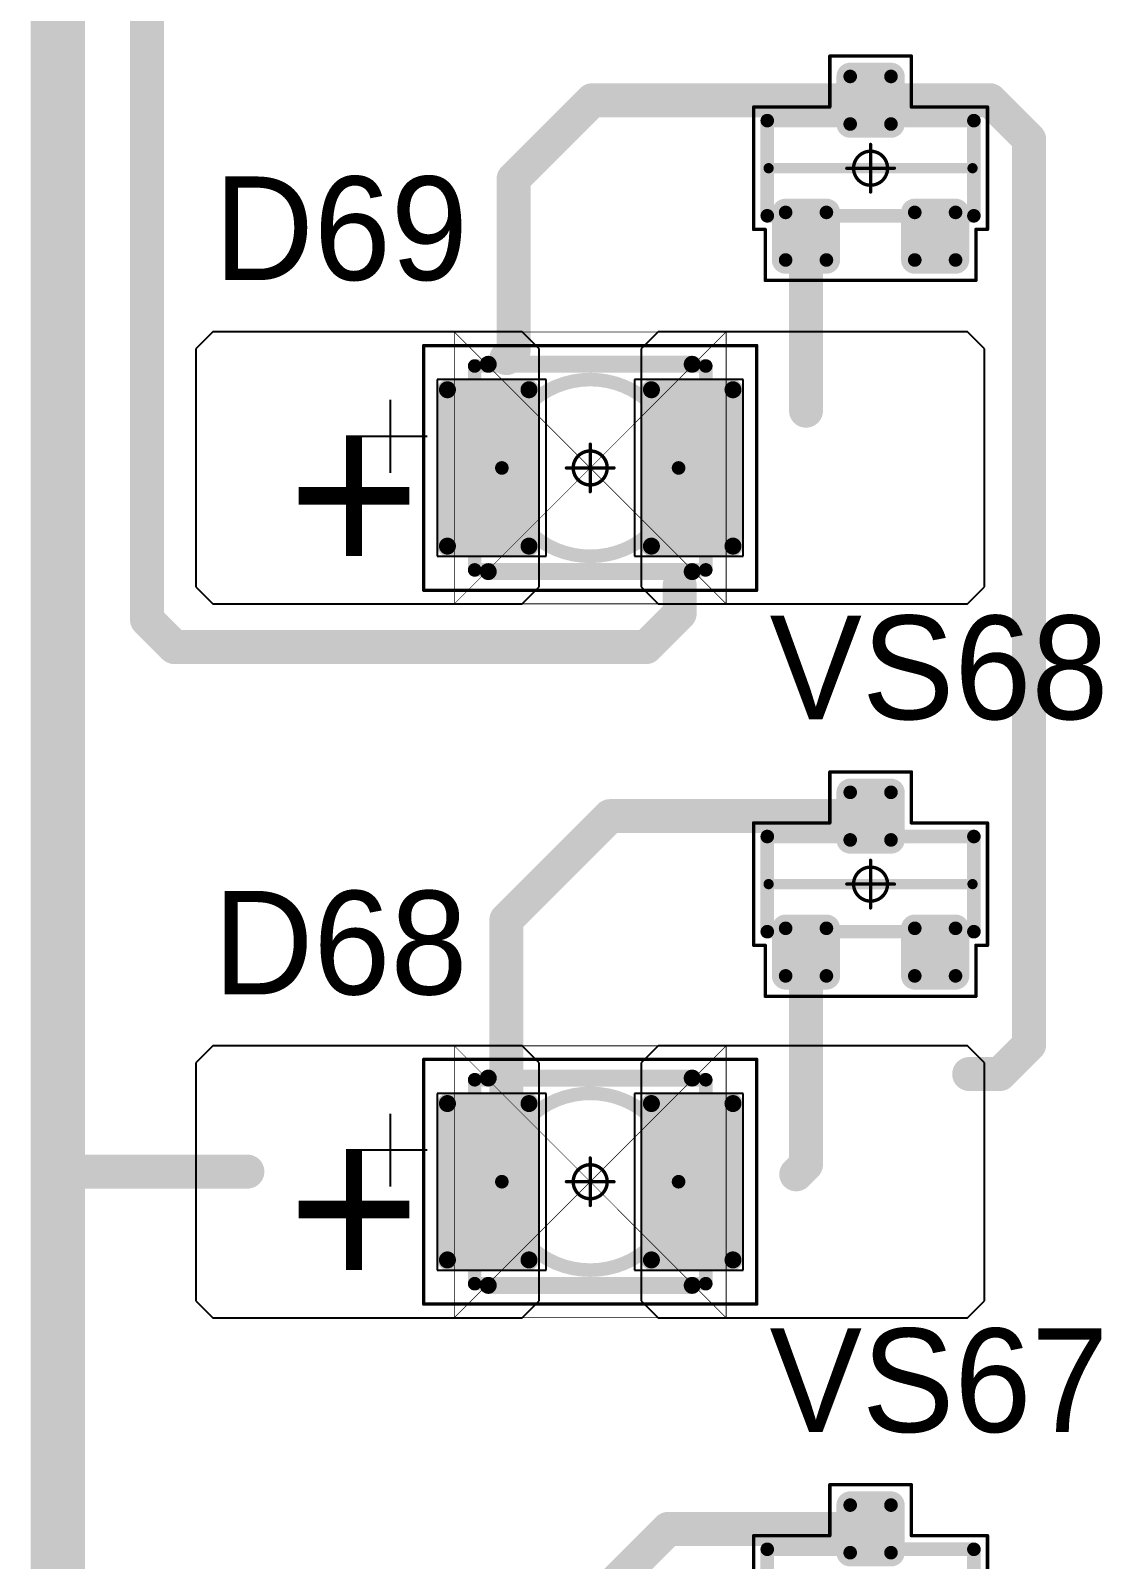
# Model space of a CAD drawing. Header units: millimetres. Extents: x 0 to 1769, y 431 to 1001.
# Drawn here: x 1431.21 to 1446.98, y 525.47 to 547.96 of the extents above; entities that cross this region are included whole.
import ezdxf

# ---------------------------------------------------------------- set-up
doc = ezdxf.new("R2010")
doc.units = ezdxf.units.MM
for name, color, linetype in [('Mechanical13', 56, 'Continuous'), ('Mechanical15', 56, 'Continuous'), ('Mechanical9', 56, 'Continuous'), ('TopLayer', 1, 'Continuous'), ('TopOverlay', 2, 'Continuous'), ('TopPaste', 8, 'Continuous'), ('TopSolder', 216, 'Continuous')]:
    doc.layers.add(name, color=color, linetype=linetype)

# ---------------------------------------------------------------- blocks, each defined once
blk = doc.blocks.new('SOT23_70')
at = {"layer": 'Mechanical13', "const_width": 0.2}
for points in [[(-0.7, 1.52), (-0.7, -1.52)], [(-0.7, 1.52), (0.7, 1.52)], [(0.7, 1.52), (0.7, -1.52)], [(-0.7, -1.52), (0.7, -1.52)]]:
    blk.add_lwpolyline(points, dxfattribs=at)
at = {"layer": 'Mechanical13', "const_width": 0.1}
for points in [[(-0.75, 1.52, 1), (-0.65, 1.52, 1)], [(-0.75, 1.52, 1), (-0.65, 1.52, 1)], [(0.65, 1.52, 1), (0.75, 1.52, 1)], [(0.65, 1.52, 1), (0.75, 1.52, 1)], [(-0.75, -1.52, 1), (-0.65, -1.52, 1)], [(-0.75, -1.52, 1), (-0.65, -1.52, 1)], [(0.65, -1.52, 1), (0.75, -1.52, 1)], [(0.65, -1.52, 1), (0.75, -1.52, 1)]]:
    blk.add_lwpolyline(points, format="xyb", close=True, dxfattribs=at)
at = {"layer": 'Mechanical15', "const_width": 0.05}
for points in [[(-1.65, 1.55), (-0.9, 1.55)], [(-1.65, 1.55), (-1.65, -1.55)], [(-0.9, 1.72), (0.9, 1.72)], [(-0.9, 1.72), (-0.9, 1.55)], [(0.9, 1.72), (0.9, 0.6)], [(0.9, 0.6), (1.65, 0.6)], [(1.65, 0.6), (1.65, -0.6)], [(0, 0.35), (0, -0.35)], [(-0.35, 0), (0.35, 0)], [(0.9, -0.6), (0.9, -1.72)], [(0.9, -0.6), (1.65, -0.6)], [(-1.65, -1.55), (-0.9, -1.55)], [(-0.9, -1.55), (-0.9, -1.72)], [(-0.9, -1.72), (0.9, -1.72)]]:
    blk.add_lwpolyline(points, dxfattribs=at)
at = {"layer": 'Mechanical15'}
for points, const_width in [([(-1.662, 1.55, 1), (-1.637, 1.55, 1)], 0.025), ([(-1.662, 1.55, 1), (-1.637, 1.55, 1)], 0.025), ([(-0.913, 1.72, 1), (-0.888, 1.72, 1)], 0.025), ([(-0.913, 1.72, 1), (-0.888, 1.72, 1)], 0.025), ([(-0.913, 1.55, 1), (-0.888, 1.55, 1)], 0.025), ([(-0.913, 1.55, 1), (-0.888, 1.55, 1)], 0.025), ([(0.888, 1.72, 1), (0.913, 1.72, 1)], 0.025), ([(0.888, 1.72, 1), (0.913, 1.72, 1)], 0.025), ([(0.888, 0.6, 1), (0.913, 0.6, 1)], 0.025), ([(0.888, 0.6, 1), (0.913, 0.6, 1)], 0.025), ([(1.637, 0.6, 1), (1.662, 0.6, 1)], 0.025), ([(1.637, 0.6, 1), (1.662, 0.6, 1)], 0.025), ([(0.25, 0, 1), (-0.25, 0, 1)], 0.05), ([(-0.012, 0.35, 1), (0.012, 0.35, 1)], 0.025), ([(-0.362, 0, 1), (-0.337, 0, 1)], 0.025), ([(-0.262, 0, 1), (-0.238, 0, 1)], 0.025), ([(0.238, 0, 1), (0.262, 0, 1)], 0.025), ([(0.337, 0, 1), (0.362, 0, 1)], 0.025), ([(-0.012, -0.35, 1), (0.012, -0.35, 1)], 0.025), ([(0.888, -0.6, 1), (0.913, -0.6, 1)], 0.025), ([(0.888, -0.6, 1), (0.913, -0.6, 1)], 0.025), ([(1.637, -0.6, 1), (1.662, -0.6, 1)], 0.025), ([(1.637, -0.6, 1), (1.662, -0.6, 1)], 0.025), ([(-1.662, -1.55, 1), (-1.637, -1.55, 1)], 0.025), ([(-1.662, -1.55, 1), (-1.637, -1.55, 1)], 0.025), ([(-0.913, -1.55, 1), (-0.888, -1.55, 1)], 0.025), ([(-0.913, -1.55, 1), (-0.888, -1.55, 1)], 0.025), ([(-0.913, -1.72, 1), (-0.888, -1.72, 1)], 0.025), ([(-0.913, -1.72, 1), (-0.888, -1.72, 1)], 0.025), ([(0.888, -1.72, 1), (0.913, -1.72, 1)], 0.025), ([(0.888, -1.72, 1), (0.913, -1.72, 1)], 0.025)]:
    blk.add_lwpolyline(points, format="xyb", close=True, dxfattribs=dict(at, const_width=const_width))
at = {"layer": 'TopLayer', "const_width": 0.1}
for points in [[(-1.4, 1.25, 1), (-1.3, 1.25, 1)], [(-0.7, 1.25, 1), (-0.6, 1.25, 1)], [(-1.4, 0.65, 1), (-1.3, 0.65, 1)], [(-0.7, 0.65, 1), (-0.6, 0.65, 1)], [(0.6, 0.3, 1), (0.7, 0.3, 1)], [(1.3, 0.3, 1), (1.4, 0.3, 1)], [(0.6, -0.3, 1), (0.7, -0.3, 1)], [(1.3, -0.3, 1), (1.4, -0.3, 1)], [(-1.4, -0.65, 1), (-1.3, -0.65, 1)], [(-0.7, -0.65, 1), (-0.6, -0.65, 1)], [(-1.4, -1.25, 1), (-1.3, -1.25, 1)], [(-0.7, -1.25, 1), (-0.6, -1.25, 1)]]:
    blk.add_lwpolyline(points, format="xyb", close=True, dxfattribs=at)
at = {"layer": 'TopLayer'}
for points in [[(-1.35, 1.35), (-1.35, 0.55), (-0.65, 1.35), (-0.65, 0.55)], [(-1.45, 1.25), (-1.45, 0.65), (-0.55, 1.25), (-0.55, 0.65)], [(0.55, 0.3), (0.55, -0.3), (1.45, 0.3), (1.45, -0.3)], [(0.65, 0.4), (0.65, -0.4), (1.35, 0.4), (1.35, -0.4)], [(-1.45, -0.65), (-1.45, -1.25), (-0.55, -0.65), (-0.55, -1.25)], [(-1.35, -0.55), (-1.35, -1.35), (-0.65, -0.55), (-0.65, -1.35)]]:
    blk.add_solid(points, dxfattribs=at)
at = {"layer": 'TopOverlay', "const_width": 0.15}
blk.add_lwpolyline([(0, 1.5), (0, -1.5)], dxfattribs=at)
at = {"layer": 'TopOverlay', "const_width": 0.075}
for points in [[(-0.038, 1.5, 1), (0.038, 1.5, 1)], [(-0.038, -1.5, 1), (0.038, -1.5, 1)]]:
    blk.add_lwpolyline(points, format="xyb", close=True, dxfattribs=at)
at = {"layer": 'TopPaste', "const_width": 0.075}
for points in [[(-1.387, 1.25, 1), (-1.313, 1.25, 1)], [(-0.687, 1.25, 1), (-0.613, 1.25, 1)], [(-1.387, 0.65, 1), (-1.313, 0.65, 1)], [(-0.687, 0.65, 1), (-0.613, 0.65, 1)], [(0.613, 0.3, 1), (0.687, 0.3, 1)], [(1.313, 0.3, 1), (1.387, 0.3, 1)], [(0.613, -0.3, 1), (0.687, -0.3, 1)], [(1.313, -0.3, 1), (1.387, -0.3, 1)], [(-1.387, -0.65, 1), (-1.313, -0.65, 1)], [(-0.687, -0.65, 1), (-0.613, -0.65, 1)], [(-1.387, -1.25, 1), (-1.313, -1.25, 1)], [(-0.687, -1.25, 1), (-0.613, -1.25, 1)]]:
    blk.add_lwpolyline(points, format="xyb", close=True, dxfattribs=at)
at = {"layer": 'TopPaste'}
for points in [[(-1.425, 1.25), (-1.425, 0.65), (-0.575, 1.25), (-0.575, 0.65)], [(-1.35, 1.325), (-1.35, 0.575), (-0.65, 1.325), (-0.65, 0.575)], [(0.575, 0.3), (0.575, -0.3), (1.425, 0.3), (1.425, -0.3)], [(0.65, 0.375), (0.65, -0.375), (1.35, 0.375), (1.35, -0.375)], [(-1.425, -0.65), (-1.425, -1.25), (-0.575, -0.65), (-0.575, -1.25)], [(-1.35, -0.575), (-1.35, -1.325), (-0.65, -0.575), (-0.65, -1.325)]]:
    blk.add_solid(points, dxfattribs=at)
at = {"layer": 'TopSolder', "const_width": 0.202}
for points in [[(-1.451, 1.25, 1), (-1.249, 1.25, 1)], [(-0.751, 1.25, 1), (-0.549, 1.25, 1)], [(-1.451, 0.65, 1), (-1.249, 0.65, 1)], [(-0.751, 0.65, 1), (-0.549, 0.65, 1)], [(0.549, 0.3, 1), (0.751, 0.3, 1)], [(1.249, 0.3, 1), (1.451, 0.3, 1)], [(0.549, -0.3, 1), (0.751, -0.3, 1)], [(1.249, -0.3, 1), (1.451, -0.3, 1)], [(-1.451, -0.65, 1), (-1.249, -0.65, 1)], [(-0.751, -0.65, 1), (-0.549, -0.65, 1)], [(-1.451, -1.25, 1), (-1.249, -1.25, 1)], [(-0.751, -1.25, 1), (-0.549, -1.25, 1)]]:
    blk.add_lwpolyline(points, format="xyb", close=True, dxfattribs=at)
at = {"layer": 'TopSolder'}
for points in [[(-1.35, 1.452), (-1.35, 0.448), (-0.65, 1.452), (-0.65, 0.448)], [(-1.552, 1.25), (-1.552, 0.65), (-0.448, 1.25), (-0.448, 0.65)], [(0.65, 0.502), (0.65, -0.502), (1.35, 0.502), (1.35, -0.502)], [(0.448, 0.3), (0.448, -0.3), (1.552, 0.3), (1.552, -0.3)], [(-1.35, -0.448), (-1.35, -1.452), (-0.65, -0.448), (-0.65, -1.452)], [(-1.552, -0.65), (-1.552, -1.25), (-0.448, -0.65), (-0.448, -1.25)]]:
    blk.add_solid(points, dxfattribs=at)
blk = doc.blocks.new('SOT23_71')
at = {"layer": 'Mechanical13', "const_width": 0.2}
for points in [[(-0.7, 1.52), (-0.7, -1.52)], [(-0.7, 1.52), (0.7, 1.52)], [(0.7, 1.52), (0.7, -1.52)], [(-0.7, -1.52), (0.7, -1.52)]]:
    blk.add_lwpolyline(points, dxfattribs=at)
at = {"layer": 'Mechanical13', "const_width": 0.1}
for points in [[(-0.75, 1.52, 1), (-0.65, 1.52, 1)], [(-0.75, 1.52, 1), (-0.65, 1.52, 1)], [(0.65, 1.52, 1), (0.75, 1.52, 1)], [(0.65, 1.52, 1), (0.75, 1.52, 1)], [(-0.75, -1.52, 1), (-0.65, -1.52, 1)], [(-0.75, -1.52, 1), (-0.65, -1.52, 1)], [(0.65, -1.52, 1), (0.75, -1.52, 1)], [(0.65, -1.52, 1), (0.75, -1.52, 1)]]:
    blk.add_lwpolyline(points, format="xyb", close=True, dxfattribs=at)
at = {"layer": 'Mechanical15', "const_width": 0.05}
for points in [[(-1.65, 1.55), (-0.9, 1.55)], [(-1.65, 1.55), (-1.65, -1.55)], [(-0.9, 1.72), (0.9, 1.72)], [(-0.9, 1.72), (-0.9, 1.55)], [(0.9, 1.72), (0.9, 0.6)], [(0.9, 0.6), (1.65, 0.6)], [(1.65, 0.6), (1.65, -0.6)], [(0, 0.35), (0, -0.35)], [(-0.35, 0), (0.35, 0)], [(0.9, -0.6), (0.9, -1.72)], [(0.9, -0.6), (1.65, -0.6)], [(-1.65, -1.55), (-0.9, -1.55)], [(-0.9, -1.55), (-0.9, -1.72)], [(-0.9, -1.72), (0.9, -1.72)]]:
    blk.add_lwpolyline(points, dxfattribs=at)
at = {"layer": 'Mechanical15'}
for points, const_width in [([(-1.662, 1.55, 1), (-1.637, 1.55, 1)], 0.025), ([(-1.662, 1.55, 1), (-1.637, 1.55, 1)], 0.025), ([(-0.913, 1.72, 1), (-0.888, 1.72, 1)], 0.025), ([(-0.913, 1.72, 1), (-0.888, 1.72, 1)], 0.025), ([(-0.913, 1.55, 1), (-0.888, 1.55, 1)], 0.025), ([(-0.913, 1.55, 1), (-0.888, 1.55, 1)], 0.025), ([(0.888, 1.72, 1), (0.913, 1.72, 1)], 0.025), ([(0.888, 1.72, 1), (0.913, 1.72, 1)], 0.025), ([(0.888, 0.6, 1), (0.913, 0.6, 1)], 0.025), ([(0.888, 0.6, 1), (0.913, 0.6, 1)], 0.025), ([(1.637, 0.6, 1), (1.662, 0.6, 1)], 0.025), ([(1.637, 0.6, 1), (1.662, 0.6, 1)], 0.025), ([(0.25, 0, 1), (-0.25, 0, 1)], 0.05), ([(-0.012, 0.35, 1), (0.012, 0.35, 1)], 0.025), ([(-0.362, 0, 1), (-0.337, 0, 1)], 0.025), ([(-0.262, 0, 1), (-0.238, 0, 1)], 0.025), ([(0.238, 0, 1), (0.262, 0, 1)], 0.025), ([(0.337, 0, 1), (0.362, 0, 1)], 0.025), ([(-0.012, -0.35, 1), (0.012, -0.35, 1)], 0.025), ([(0.888, -0.6, 1), (0.913, -0.6, 1)], 0.025), ([(0.888, -0.6, 1), (0.913, -0.6, 1)], 0.025), ([(1.637, -0.6, 1), (1.662, -0.6, 1)], 0.025), ([(1.637, -0.6, 1), (1.662, -0.6, 1)], 0.025), ([(-1.662, -1.55, 1), (-1.637, -1.55, 1)], 0.025), ([(-1.662, -1.55, 1), (-1.637, -1.55, 1)], 0.025), ([(-0.913, -1.55, 1), (-0.888, -1.55, 1)], 0.025), ([(-0.913, -1.55, 1), (-0.888, -1.55, 1)], 0.025), ([(-0.913, -1.72, 1), (-0.888, -1.72, 1)], 0.025), ([(-0.913, -1.72, 1), (-0.888, -1.72, 1)], 0.025), ([(0.888, -1.72, 1), (0.913, -1.72, 1)], 0.025), ([(0.888, -1.72, 1), (0.913, -1.72, 1)], 0.025)]:
    blk.add_lwpolyline(points, format="xyb", close=True, dxfattribs=dict(at, const_width=const_width))
at = {"layer": 'TopLayer', "const_width": 0.1}
for points in [[(-1.4, 1.25, 1), (-1.3, 1.25, 1)], [(-0.7, 1.25, 1), (-0.6, 1.25, 1)], [(-1.4, 0.65, 1), (-1.3, 0.65, 1)], [(-0.7, 0.65, 1), (-0.6, 0.65, 1)], [(0.6, 0.3, 1), (0.7, 0.3, 1)], [(1.3, 0.3, 1), (1.4, 0.3, 1)], [(0.6, -0.3, 1), (0.7, -0.3, 1)], [(1.3, -0.3, 1), (1.4, -0.3, 1)], [(-1.4, -0.65, 1), (-1.3, -0.65, 1)], [(-0.7, -0.65, 1), (-0.6, -0.65, 1)], [(-1.4, -1.25, 1), (-1.3, -1.25, 1)], [(-0.7, -1.25, 1), (-0.6, -1.25, 1)]]:
    blk.add_lwpolyline(points, format="xyb", close=True, dxfattribs=at)
at = {"layer": 'TopLayer'}
for points in [[(-1.35, 1.35), (-1.35, 0.55), (-0.65, 1.35), (-0.65, 0.55)], [(-1.45, 1.25), (-1.45, 0.65), (-0.55, 1.25), (-0.55, 0.65)], [(0.55, 0.3), (0.55, -0.3), (1.45, 0.3), (1.45, -0.3)], [(0.65, 0.4), (0.65, -0.4), (1.35, 0.4), (1.35, -0.4)], [(-1.45, -0.65), (-1.45, -1.25), (-0.55, -0.65), (-0.55, -1.25)], [(-1.35, -0.55), (-1.35, -1.35), (-0.65, -0.55), (-0.65, -1.35)]]:
    blk.add_solid(points, dxfattribs=at)
at = {"layer": 'TopOverlay', "const_width": 0.15}
blk.add_lwpolyline([(0, 1.5), (0, -1.5)], dxfattribs=at)
at = {"layer": 'TopOverlay', "const_width": 0.075}
for points in [[(-0.038, 1.5, 1), (0.038, 1.5, 1)], [(-0.038, -1.5, 1), (0.038, -1.5, 1)]]:
    blk.add_lwpolyline(points, format="xyb", close=True, dxfattribs=at)
at = {"layer": 'TopPaste', "const_width": 0.075}
for points in [[(-1.387, 1.25, 1), (-1.313, 1.25, 1)], [(-0.687, 1.25, 1), (-0.613, 1.25, 1)], [(-1.387, 0.65, 1), (-1.313, 0.65, 1)], [(-0.687, 0.65, 1), (-0.613, 0.65, 1)], [(0.613, 0.3, 1), (0.687, 0.3, 1)], [(1.313, 0.3, 1), (1.387, 0.3, 1)], [(0.613, -0.3, 1), (0.687, -0.3, 1)], [(1.313, -0.3, 1), (1.387, -0.3, 1)], [(-1.387, -0.65, 1), (-1.313, -0.65, 1)], [(-0.687, -0.65, 1), (-0.613, -0.65, 1)], [(-1.387, -1.25, 1), (-1.313, -1.25, 1)], [(-0.687, -1.25, 1), (-0.613, -1.25, 1)]]:
    blk.add_lwpolyline(points, format="xyb", close=True, dxfattribs=at)
at = {"layer": 'TopPaste'}
for points in [[(-1.425, 1.25), (-1.425, 0.65), (-0.575, 1.25), (-0.575, 0.65)], [(-1.35, 1.325), (-1.35, 0.575), (-0.65, 1.325), (-0.65, 0.575)], [(0.575, 0.3), (0.575, -0.3), (1.425, 0.3), (1.425, -0.3)], [(0.65, 0.375), (0.65, -0.375), (1.35, 0.375), (1.35, -0.375)], [(-1.425, -0.65), (-1.425, -1.25), (-0.575, -0.65), (-0.575, -1.25)], [(-1.35, -0.575), (-1.35, -1.325), (-0.65, -0.575), (-0.65, -1.325)]]:
    blk.add_solid(points, dxfattribs=at)
at = {"layer": 'TopSolder', "const_width": 0.202}
for points in [[(-1.451, 1.25, 1), (-1.249, 1.25, 1)], [(-0.751, 1.25, 1), (-0.549, 1.25, 1)], [(-1.451, 0.65, 1), (-1.249, 0.65, 1)], [(-0.751, 0.65, 1), (-0.549, 0.65, 1)], [(0.549, 0.3, 1), (0.751, 0.3, 1)], [(1.249, 0.3, 1), (1.451, 0.3, 1)], [(0.549, -0.3, 1), (0.751, -0.3, 1)], [(1.249, -0.3, 1), (1.451, -0.3, 1)], [(-1.451, -0.65, 1), (-1.249, -0.65, 1)], [(-0.751, -0.65, 1), (-0.549, -0.65, 1)], [(-1.451, -1.25, 1), (-1.249, -1.25, 1)], [(-0.751, -1.25, 1), (-0.549, -1.25, 1)]]:
    blk.add_lwpolyline(points, format="xyb", close=True, dxfattribs=at)
at = {"layer": 'TopSolder'}
for points in [[(-1.35, 1.452), (-1.35, 0.448), (-0.65, 1.452), (-0.65, 0.448)], [(-1.552, 1.25), (-1.552, 0.65), (-0.448, 1.25), (-0.448, 0.65)], [(0.65, 0.502), (0.65, -0.502), (1.35, 0.502), (1.35, -0.502)], [(0.448, 0.3), (0.448, -0.3), (1.552, 0.3), (1.552, -0.3)], [(-1.35, -0.448), (-1.35, -1.452), (-0.65, -0.448), (-0.65, -1.452)], [(-1.552, -0.65), (-1.552, -1.25), (-0.448, -0.65), (-0.448, -1.25)]]:
    blk.add_solid(points, dxfattribs=at)
blk = doc.blocks.new('SOT23_72')
at = {"layer": 'Mechanical13', "const_width": 0.2}
for points in [[(-0.7, 1.52), (-0.7, -1.52)], [(-0.7, 1.52), (0.7, 1.52)], [(0.7, 1.52), (0.7, -1.52)], [(-0.7, -1.52), (0.7, -1.52)]]:
    blk.add_lwpolyline(points, dxfattribs=at)
at = {"layer": 'Mechanical13', "const_width": 0.1}
for points in [[(-0.75, 1.52, 1), (-0.65, 1.52, 1)], [(-0.75, 1.52, 1), (-0.65, 1.52, 1)], [(0.65, 1.52, 1), (0.75, 1.52, 1)], [(0.65, 1.52, 1), (0.75, 1.52, 1)], [(-0.75, -1.52, 1), (-0.65, -1.52, 1)], [(-0.75, -1.52, 1), (-0.65, -1.52, 1)], [(0.65, -1.52, 1), (0.75, -1.52, 1)], [(0.65, -1.52, 1), (0.75, -1.52, 1)]]:
    blk.add_lwpolyline(points, format="xyb", close=True, dxfattribs=at)
at = {"layer": 'Mechanical15', "const_width": 0.05}
for points in [[(-1.65, 1.55), (-0.9, 1.55)], [(-1.65, 1.55), (-1.65, -1.55)], [(-0.9, 1.72), (0.9, 1.72)], [(-0.9, 1.72), (-0.9, 1.55)], [(0.9, 1.72), (0.9, 0.6)], [(0.9, 0.6), (1.65, 0.6)], [(1.65, 0.6), (1.65, -0.6)], [(0, 0.35), (0, -0.35)], [(-0.35, 0), (0.35, 0)], [(0.9, -0.6), (0.9, -1.72)], [(0.9, -0.6), (1.65, -0.6)], [(-1.65, -1.55), (-0.9, -1.55)], [(-0.9, -1.55), (-0.9, -1.72)], [(-0.9, -1.72), (0.9, -1.72)]]:
    blk.add_lwpolyline(points, dxfattribs=at)
at = {"layer": 'Mechanical15'}
for points, const_width in [([(-1.662, 1.55, 1), (-1.637, 1.55, 1)], 0.025), ([(-1.662, 1.55, 1), (-1.637, 1.55, 1)], 0.025), ([(-0.913, 1.72, 1), (-0.888, 1.72, 1)], 0.025), ([(-0.913, 1.72, 1), (-0.888, 1.72, 1)], 0.025), ([(-0.913, 1.55, 1), (-0.888, 1.55, 1)], 0.025), ([(-0.913, 1.55, 1), (-0.888, 1.55, 1)], 0.025), ([(0.888, 1.72, 1), (0.913, 1.72, 1)], 0.025), ([(0.888, 1.72, 1), (0.913, 1.72, 1)], 0.025), ([(0.888, 0.6, 1), (0.913, 0.6, 1)], 0.025), ([(0.888, 0.6, 1), (0.913, 0.6, 1)], 0.025), ([(1.637, 0.6, 1), (1.662, 0.6, 1)], 0.025), ([(1.637, 0.6, 1), (1.662, 0.6, 1)], 0.025), ([(0.25, 0, 1), (-0.25, 0, 1)], 0.05), ([(-0.012, 0.35, 1), (0.012, 0.35, 1)], 0.025), ([(-0.362, 0, 1), (-0.337, 0, 1)], 0.025), ([(-0.262, 0, 1), (-0.238, 0, 1)], 0.025), ([(0.238, 0, 1), (0.262, 0, 1)], 0.025), ([(0.337, 0, 1), (0.362, 0, 1)], 0.025), ([(-0.012, -0.35, 1), (0.012, -0.35, 1)], 0.025), ([(0.888, -0.6, 1), (0.913, -0.6, 1)], 0.025), ([(0.888, -0.6, 1), (0.913, -0.6, 1)], 0.025), ([(1.637, -0.6, 1), (1.662, -0.6, 1)], 0.025), ([(1.637, -0.6, 1), (1.662, -0.6, 1)], 0.025), ([(-1.662, -1.55, 1), (-1.637, -1.55, 1)], 0.025), ([(-1.662, -1.55, 1), (-1.637, -1.55, 1)], 0.025), ([(-0.913, -1.55, 1), (-0.888, -1.55, 1)], 0.025), ([(-0.913, -1.55, 1), (-0.888, -1.55, 1)], 0.025), ([(-0.913, -1.72, 1), (-0.888, -1.72, 1)], 0.025), ([(-0.913, -1.72, 1), (-0.888, -1.72, 1)], 0.025), ([(0.888, -1.72, 1), (0.913, -1.72, 1)], 0.025), ([(0.888, -1.72, 1), (0.913, -1.72, 1)], 0.025)]:
    blk.add_lwpolyline(points, format="xyb", close=True, dxfattribs=dict(at, const_width=const_width))
at = {"layer": 'TopLayer', "const_width": 0.1}
for points in [[(-1.4, 1.25, 1), (-1.3, 1.25, 1)], [(-0.7, 1.25, 1), (-0.6, 1.25, 1)], [(-1.4, 0.65, 1), (-1.3, 0.65, 1)], [(-0.7, 0.65, 1), (-0.6, 0.65, 1)], [(0.6, 0.3, 1), (0.7, 0.3, 1)], [(1.3, 0.3, 1), (1.4, 0.3, 1)], [(0.6, -0.3, 1), (0.7, -0.3, 1)], [(1.3, -0.3, 1), (1.4, -0.3, 1)], [(-1.4, -0.65, 1), (-1.3, -0.65, 1)], [(-0.7, -0.65, 1), (-0.6, -0.65, 1)], [(-1.4, -1.25, 1), (-1.3, -1.25, 1)], [(-0.7, -1.25, 1), (-0.6, -1.25, 1)]]:
    blk.add_lwpolyline(points, format="xyb", close=True, dxfattribs=at)
at = {"layer": 'TopLayer'}
for points in [[(-1.35, 1.35), (-1.35, 0.55), (-0.65, 1.35), (-0.65, 0.55)], [(-1.45, 1.25), (-1.45, 0.65), (-0.55, 1.25), (-0.55, 0.65)], [(0.55, 0.3), (0.55, -0.3), (1.45, 0.3), (1.45, -0.3)], [(0.65, 0.4), (0.65, -0.4), (1.35, 0.4), (1.35, -0.4)], [(-1.45, -0.65), (-1.45, -1.25), (-0.55, -0.65), (-0.55, -1.25)], [(-1.35, -0.55), (-1.35, -1.35), (-0.65, -0.55), (-0.65, -1.35)]]:
    blk.add_solid(points, dxfattribs=at)
at = {"layer": 'TopOverlay', "const_width": 0.15}
blk.add_lwpolyline([(0, 1.5), (0, -1.5)], dxfattribs=at)
at = {"layer": 'TopOverlay', "const_width": 0.075}
for points in [[(-0.038, 1.5, 1), (0.038, 1.5, 1)], [(-0.038, -1.5, 1), (0.038, -1.5, 1)]]:
    blk.add_lwpolyline(points, format="xyb", close=True, dxfattribs=at)
at = {"layer": 'TopPaste', "const_width": 0.075}
for points in [[(-1.387, 1.25, 1), (-1.313, 1.25, 1)], [(-0.687, 1.25, 1), (-0.613, 1.25, 1)], [(-1.387, 0.65, 1), (-1.313, 0.65, 1)], [(-0.687, 0.65, 1), (-0.613, 0.65, 1)], [(0.613, 0.3, 1), (0.687, 0.3, 1)], [(1.313, 0.3, 1), (1.387, 0.3, 1)], [(0.613, -0.3, 1), (0.687, -0.3, 1)], [(1.313, -0.3, 1), (1.387, -0.3, 1)], [(-1.387, -0.65, 1), (-1.313, -0.65, 1)], [(-0.687, -0.65, 1), (-0.613, -0.65, 1)], [(-1.387, -1.25, 1), (-1.313, -1.25, 1)], [(-0.687, -1.25, 1), (-0.613, -1.25, 1)]]:
    blk.add_lwpolyline(points, format="xyb", close=True, dxfattribs=at)
at = {"layer": 'TopPaste'}
for points in [[(-1.425, 1.25), (-1.425, 0.65), (-0.575, 1.25), (-0.575, 0.65)], [(-1.35, 1.325), (-1.35, 0.575), (-0.65, 1.325), (-0.65, 0.575)], [(0.575, 0.3), (0.575, -0.3), (1.425, 0.3), (1.425, -0.3)], [(0.65, 0.375), (0.65, -0.375), (1.35, 0.375), (1.35, -0.375)], [(-1.425, -0.65), (-1.425, -1.25), (-0.575, -0.65), (-0.575, -1.25)], [(-1.35, -0.575), (-1.35, -1.325), (-0.65, -0.575), (-0.65, -1.325)]]:
    blk.add_solid(points, dxfattribs=at)
at = {"layer": 'TopSolder', "const_width": 0.202}
for points in [[(-1.451, 1.25, 1), (-1.249, 1.25, 1)], [(-0.751, 1.25, 1), (-0.549, 1.25, 1)], [(-1.451, 0.65, 1), (-1.249, 0.65, 1)], [(-0.751, 0.65, 1), (-0.549, 0.65, 1)], [(0.549, 0.3, 1), (0.751, 0.3, 1)], [(1.249, 0.3, 1), (1.451, 0.3, 1)], [(0.549, -0.3, 1), (0.751, -0.3, 1)], [(1.249, -0.3, 1), (1.451, -0.3, 1)], [(-1.451, -0.65, 1), (-1.249, -0.65, 1)], [(-0.751, -0.65, 1), (-0.549, -0.65, 1)], [(-1.451, -1.25, 1), (-1.249, -1.25, 1)], [(-0.751, -1.25, 1), (-0.549, -1.25, 1)]]:
    blk.add_lwpolyline(points, format="xyb", close=True, dxfattribs=at)
at = {"layer": 'TopSolder'}
for points in [[(-1.35, 1.452), (-1.35, 0.448), (-0.65, 1.452), (-0.65, 0.448)], [(-1.552, 1.25), (-1.552, 0.65), (-0.448, 1.25), (-0.448, 0.65)], [(0.65, 0.502), (0.65, -0.502), (1.35, 0.502), (1.35, -0.502)], [(0.448, 0.3), (0.448, -0.3), (1.552, 0.3), (1.552, -0.3)], [(-1.35, -0.448), (-1.35, -1.452), (-0.65, -0.448), (-0.65, -1.452)], [(-1.552, -0.65), (-1.552, -1.25), (-0.448, -0.65), (-0.448, -1.25)]]:
    blk.add_solid(points, dxfattribs=at)
blk = doc.blocks.new('T66G_258')
at = {"layer": 'Mechanical13'}
for p, q in [((2.936, 0.071), (2.936, -1)), ((2.4, -0.464), (3.471, -0.464))]:
    blk.add_line(p, q, dxfattribs=at)
at = {"layer": 'Mechanical13', "const_width": 0.2}
for points in [[(1.7, 1.5), (-1.7, 1.5)], [(-1.7, 1.5), (-1.7, -1.5)], [(1.7, 1.5), (1.7, -1.5)], [(1.7, -1.5), (-1.7, -1.5)]]:
    blk.add_lwpolyline(points, dxfattribs=at)
at = {"layer": 'Mechanical13'}
for points, const_width in [([(-1.75, 1.5, 1), (-1.65, 1.5, 1)], 0.1), ([(-1.75, 1.5, 1), (-1.65, 1.5, 1)], 0.1), ([(1.65, 1.5, 1), (1.75, 1.5, 1)], 0.1), ([(1.65, 1.5, 1), (1.75, 1.5, 1)], 0.1), ([(1.3, 0, 1), (-1.3, 0, 1)], 0.2), ([(-1.35, 0, 1), (-1.25, 0, 1)], 0.1), ([(1.25, 0, 1), (1.35, 0, 1)], 0.1), ([(-1.75, -1.5, 1), (-1.65, -1.5, 1)], 0.1), ([(-1.75, -1.5, 1), (-1.65, -1.5, 1)], 0.1), ([(1.65, -1.5, 1), (1.75, -1.5, 1)], 0.1), ([(1.65, -1.5, 1), (1.75, -1.5, 1)], 0.1)]:
    blk.add_lwpolyline(points, format="xyb", close=True, dxfattribs=dict(at, const_width=const_width))
at = {"layer": 'Mechanical15', "const_width": 0.05}
for points in [[(-2.45, 1.8), (-2.45, -1.8)], [(2.45, 1.8), (-2.45, 1.8)], [(2.45, 1.8), (2.45, -1.8)], [(0, 0.35), (0, -0.35)], [(0.35, 0), (-0.35, 0)], [(2.45, -1.8), (-2.45, -1.8)]]:
    blk.add_lwpolyline(points, dxfattribs=at)
at = {"layer": 'Mechanical15'}
for points, const_width in [([(-2.462, 1.8, 1), (-2.438, 1.8, 1)], 0.025), ([(-2.462, 1.8, 1), (-2.438, 1.8, 1)], 0.025), ([(2.438, 1.8, 1), (2.462, 1.8, 1)], 0.025), ([(2.438, 1.8, 1), (2.462, 1.8, 1)], 0.025), ([(0.25, 0, 1), (-0.25, 0, 1)], 0.05), ([(-0.012, 0.35, 1), (0.012, 0.35, 1)], 0.025), ([(-0.362, 0, 1), (-0.337, 0, 1)], 0.025), ([(-0.262, 0, 1), (-0.238, 0, 1)], 0.025), ([(0.238, 0, 1), (0.262, 0, 1)], 0.025), ([(0.337, 0, 1), (0.362, 0, 1)], 0.025), ([(-0.012, -0.35, 1), (0.012, -0.35, 1)], 0.025), ([(-2.462, -1.8, 1), (-2.438, -1.8, 1)], 0.025), ([(-2.462, -1.8, 1), (-2.438, -1.8, 1)], 0.025), ([(2.438, -1.8, 1), (2.462, -1.8, 1)], 0.025), ([(2.438, -1.8, 1), (2.462, -1.8, 1)], 0.025)]:
    blk.add_lwpolyline(points, format="xyb", close=True, dxfattribs=dict(at, const_width=const_width))
at = {"layer": 'TopLayer'}
for p, q in [((-5.55, 2), (-5.8, 1.75)), ((-1, 2), (-5.55, 2)), ((-0.75, 1.75), (-1, 2)), ((1, 2), (0.75, 1.75)), ((5.55, 2), (1, 2)), ((5.8, 1.75), (5.55, 2)), ((-5.8, 1.75), (-5.8, -1.75)), ((-0.75, -1.75), (-0.75, 1.75)), ((0.75, 1.75), (0.75, -1.75)), ((5.8, -1.75), (5.8, 1.75)), ((-5.8, -1.75), (-5.55, -2)), ((-1, -2), (-0.75, -1.75)), ((0.75, -1.75), (1, -2)), ((5.55, -2), (5.8, -1.75)), ((-5.55, -2), (-1, -2)), ((1, -2), (5.55, -2))]:
    blk.add_line(p, q, dxfattribs=at)
at = {"layer": 'TopLayer', "const_width": 0.15}
for points in [[(-2.175, 1.15, 1), (-2.025, 1.15, 1)], [(-0.975, 1.15, 1), (-0.825, 1.15, 1)], [(0.825, 1.15, 1), (0.975, 1.15, 1)], [(2.025, 1.15, 1), (2.175, 1.15, 1)], [(-2.175, -1.15, 1), (-2.025, -1.15, 1)], [(-0.975, -1.15, 1), (-0.825, -1.15, 1)], [(0.825, -1.15, 1), (0.975, -1.15, 1)], [(2.025, -1.15, 1), (2.175, -1.15, 1)]]:
    blk.add_lwpolyline(points, format="xyb", close=True, dxfattribs=at)
at = {"layer": 'TopLayer'}
for points in [[(-0.75, 1.15), (-2.25, 1.15), (-0.75, -1.15), (-2.25, -1.15)], [(-0.9, 1.3), (-2.1, 1.3), (-0.9, -1.3), (-2.1, -1.3)], [(2.25, 1.15), (0.75, 1.15), (2.25, -1.15), (0.75, -1.15)], [(2.1, 1.3), (0.9, 1.3), (2.1, -1.3), (0.9, -1.3)]]:
    blk.add_solid(points, dxfattribs=at)
at = {"layer": 'TopOverlay', "const_width": 0.25}
for points in [[(1.5, 1.525), (-1.5, 1.525)], [(1.5, -1.525), (-1.5, -1.525)]]:
    blk.add_lwpolyline(points, dxfattribs=at)
at = {"layer": 'TopOverlay', "const_width": 0.125}
for points in [[(-1.562, 1.525, 1), (-1.438, 1.525, 1)], [(1.438, 1.525, 1), (1.562, 1.525, 1)], [(-1.562, -1.525, 1), (-1.438, -1.525, 1)], [(1.438, -1.525, 1), (1.562, -1.525, 1)]]:
    blk.add_lwpolyline(points, format="xyb", close=True, dxfattribs=at)
at = {"layer": 'TopPaste', "const_width": 0.125}
for points in [[(-2.163, 1.15, 1), (-2.038, 1.15, 1)], [(-0.963, 1.15, 1), (-0.838, 1.15, 1)], [(0.838, 1.15, 1), (0.963, 1.15, 1)], [(2.038, 1.15, 1), (2.163, 1.15, 1)], [(-2.163, -1.15, 1), (-2.038, -1.15, 1)], [(-0.963, -1.15, 1), (-0.838, -1.15, 1)], [(0.838, -1.15, 1), (0.963, -1.15, 1)], [(2.038, -1.15, 1), (2.163, -1.15, 1)]]:
    blk.add_lwpolyline(points, format="xyb", close=True, dxfattribs=at)
at = {"layer": 'TopPaste'}
for points in [[(-0.775, 1.15), (-2.225, 1.15), (-0.775, -1.15), (-2.225, -1.15)], [(-0.9, 1.275), (-2.1, 1.275), (-0.9, -1.275), (-2.1, -1.275)], [(2.225, 1.15), (0.775, 1.15), (2.225, -1.15), (0.775, -1.15)], [(2.1, 1.275), (0.9, 1.275), (2.1, -1.275), (0.9, -1.275)]]:
    blk.add_solid(points, dxfattribs=at)
at = {"layer": 'TopSolder'}
for p, q in [((-2.25, 1.3), (-2.25, -1.3)), ((-0.65, 1.3), (-2.25, 1.3)), ((-0.65, -1.3), (-0.65, 1.3)), ((0.65, 1.3), (0.65, -1.3)), ((2.25, 1.3), (0.65, 1.3)), ((2.25, -1.3), (2.25, 1.3)), ((-2.25, -1.3), (-0.65, -1.3)), ((0.65, -1.3), (2.25, -1.3))]:
    blk.add_line(p, q, dxfattribs=at)
at = {"layer": 'TopOverlay'}
blk.add_text('+', height=2.5, dxfattribs=at).set_placement((2.5, -0.8))
blk = doc.blocks.new('T66G_259')
at = {"layer": 'Mechanical13'}
for p, q in [((2.936, 0.071), (2.936, -1)), ((2.4, -0.464), (3.471, -0.464))]:
    blk.add_line(p, q, dxfattribs=at)
at = {"layer": 'Mechanical13', "const_width": 0.2}
for points in [[(1.7, 1.5), (-1.7, 1.5)], [(-1.7, 1.5), (-1.7, -1.5)], [(1.7, 1.5), (1.7, -1.5)], [(1.7, -1.5), (-1.7, -1.5)]]:
    blk.add_lwpolyline(points, dxfattribs=at)
at = {"layer": 'Mechanical13'}
for points, const_width in [([(-1.75, 1.5, 1), (-1.65, 1.5, 1)], 0.1), ([(-1.75, 1.5, 1), (-1.65, 1.5, 1)], 0.1), ([(1.65, 1.5, 1), (1.75, 1.5, 1)], 0.1), ([(1.65, 1.5, 1), (1.75, 1.5, 1)], 0.1), ([(1.3, 0, 1), (-1.3, 0, 1)], 0.2), ([(-1.35, 0, 1), (-1.25, 0, 1)], 0.1), ([(1.25, 0, 1), (1.35, 0, 1)], 0.1), ([(-1.75, -1.5, 1), (-1.65, -1.5, 1)], 0.1), ([(-1.75, -1.5, 1), (-1.65, -1.5, 1)], 0.1), ([(1.65, -1.5, 1), (1.75, -1.5, 1)], 0.1), ([(1.65, -1.5, 1), (1.75, -1.5, 1)], 0.1)]:
    blk.add_lwpolyline(points, format="xyb", close=True, dxfattribs=dict(at, const_width=const_width))
at = {"layer": 'Mechanical15', "const_width": 0.05}
for points in [[(-2.45, 1.8), (-2.45, -1.8)], [(2.45, 1.8), (-2.45, 1.8)], [(2.45, 1.8), (2.45, -1.8)], [(0, 0.35), (0, -0.35)], [(0.35, 0), (-0.35, 0)], [(2.45, -1.8), (-2.45, -1.8)]]:
    blk.add_lwpolyline(points, dxfattribs=at)
at = {"layer": 'Mechanical15'}
for points, const_width in [([(-2.462, 1.8, 1), (-2.438, 1.8, 1)], 0.025), ([(-2.462, 1.8, 1), (-2.438, 1.8, 1)], 0.025), ([(2.438, 1.8, 1), (2.462, 1.8, 1)], 0.025), ([(2.438, 1.8, 1), (2.462, 1.8, 1)], 0.025), ([(0.25, 0, 1), (-0.25, 0, 1)], 0.05), ([(-0.012, 0.35, 1), (0.012, 0.35, 1)], 0.025), ([(-0.362, 0, 1), (-0.337, 0, 1)], 0.025), ([(-0.262, 0, 1), (-0.238, 0, 1)], 0.025), ([(0.238, 0, 1), (0.262, 0, 1)], 0.025), ([(0.337, 0, 1), (0.362, 0, 1)], 0.025), ([(-0.012, -0.35, 1), (0.012, -0.35, 1)], 0.025), ([(-2.462, -1.8, 1), (-2.438, -1.8, 1)], 0.025), ([(-2.462, -1.8, 1), (-2.438, -1.8, 1)], 0.025), ([(2.438, -1.8, 1), (2.462, -1.8, 1)], 0.025), ([(2.438, -1.8, 1), (2.462, -1.8, 1)], 0.025)]:
    blk.add_lwpolyline(points, format="xyb", close=True, dxfattribs=dict(at, const_width=const_width))
at = {"layer": 'TopLayer'}
for p, q in [((-5.55, 2), (-5.8, 1.75)), ((-1, 2), (-5.55, 2)), ((-0.75, 1.75), (-1, 2)), ((1, 2), (0.75, 1.75)), ((5.55, 2), (1, 2)), ((5.8, 1.75), (5.55, 2)), ((-5.8, 1.75), (-5.8, -1.75)), ((-0.75, -1.75), (-0.75, 1.75)), ((0.75, 1.75), (0.75, -1.75)), ((5.8, -1.75), (5.8, 1.75)), ((-5.8, -1.75), (-5.55, -2)), ((-1, -2), (-0.75, -1.75)), ((0.75, -1.75), (1, -2)), ((5.55, -2), (5.8, -1.75)), ((-5.55, -2), (-1, -2)), ((1, -2), (5.55, -2))]:
    blk.add_line(p, q, dxfattribs=at)
at = {"layer": 'TopLayer', "const_width": 0.15}
for points in [[(-2.175, 1.15, 1), (-2.025, 1.15, 1)], [(-0.975, 1.15, 1), (-0.825, 1.15, 1)], [(0.825, 1.15, 1), (0.975, 1.15, 1)], [(2.025, 1.15, 1), (2.175, 1.15, 1)], [(-2.175, -1.15, 1), (-2.025, -1.15, 1)], [(-0.975, -1.15, 1), (-0.825, -1.15, 1)], [(0.825, -1.15, 1), (0.975, -1.15, 1)], [(2.025, -1.15, 1), (2.175, -1.15, 1)]]:
    blk.add_lwpolyline(points, format="xyb", close=True, dxfattribs=at)
at = {"layer": 'TopLayer'}
for points in [[(-0.75, 1.15), (-2.25, 1.15), (-0.75, -1.15), (-2.25, -1.15)], [(-0.9, 1.3), (-2.1, 1.3), (-0.9, -1.3), (-2.1, -1.3)], [(2.25, 1.15), (0.75, 1.15), (2.25, -1.15), (0.75, -1.15)], [(2.1, 1.3), (0.9, 1.3), (2.1, -1.3), (0.9, -1.3)]]:
    blk.add_solid(points, dxfattribs=at)
at = {"layer": 'TopOverlay', "const_width": 0.25}
for points in [[(1.5, 1.525), (-1.5, 1.525)], [(1.5, -1.525), (-1.5, -1.525)]]:
    blk.add_lwpolyline(points, dxfattribs=at)
at = {"layer": 'TopOverlay', "const_width": 0.125}
for points in [[(-1.562, 1.525, 1), (-1.438, 1.525, 1)], [(1.438, 1.525, 1), (1.562, 1.525, 1)], [(-1.562, -1.525, 1), (-1.438, -1.525, 1)], [(1.438, -1.525, 1), (1.562, -1.525, 1)]]:
    blk.add_lwpolyline(points, format="xyb", close=True, dxfattribs=at)
at = {"layer": 'TopPaste', "const_width": 0.125}
for points in [[(-2.163, 1.15, 1), (-2.038, 1.15, 1)], [(-0.963, 1.15, 1), (-0.838, 1.15, 1)], [(0.838, 1.15, 1), (0.963, 1.15, 1)], [(2.038, 1.15, 1), (2.163, 1.15, 1)], [(-2.163, -1.15, 1), (-2.038, -1.15, 1)], [(-0.963, -1.15, 1), (-0.838, -1.15, 1)], [(0.838, -1.15, 1), (0.963, -1.15, 1)], [(2.038, -1.15, 1), (2.163, -1.15, 1)]]:
    blk.add_lwpolyline(points, format="xyb", close=True, dxfattribs=at)
at = {"layer": 'TopPaste'}
for points in [[(-0.775, 1.15), (-2.225, 1.15), (-0.775, -1.15), (-2.225, -1.15)], [(-0.9, 1.275), (-2.1, 1.275), (-0.9, -1.275), (-2.1, -1.275)], [(2.225, 1.15), (0.775, 1.15), (2.225, -1.15), (0.775, -1.15)], [(2.1, 1.275), (0.9, 1.275), (2.1, -1.275), (0.9, -1.275)]]:
    blk.add_solid(points, dxfattribs=at)
at = {"layer": 'TopSolder'}
for p, q in [((-2.25, 1.3), (-2.25, -1.3)), ((-0.65, 1.3), (-2.25, 1.3)), ((-0.65, -1.3), (-0.65, 1.3)), ((0.65, 1.3), (0.65, -1.3)), ((2.25, 1.3), (0.65, 1.3)), ((2.25, -1.3), (2.25, 1.3)), ((-2.25, -1.3), (-0.65, -1.3)), ((0.65, -1.3), (2.25, -1.3))]:
    blk.add_line(p, q, dxfattribs=at)
at = {"layer": 'TopOverlay'}
blk.add_text('+', height=2.5, dxfattribs=at).set_placement((2.5, -0.8))

msp = doc.modelspace()

# ---------------------------------------------------------------- linework, layer by layer
at = {"layer": 'Mechanical9'}
for points, const_width in [([(1437.44, 539.528), (1437.44, 543.528)], 0.0127), ([(1437.44, 543.528), (1441.44, 543.528)], 0.0127), ([(1437.44, 543.528), (1441.44, 539.528)], 0.01), ([(1437.44, 539.528), (1441.44, 543.528)], 0.01), ([(1441.44, 539.528), (1441.44, 543.528)], 0.0127), ([(1437.44, 539.528), (1441.44, 539.528)], 0.0127), ([(1437.44, 529.028), (1437.44, 533.028)], 0.0127), ([(1437.44, 533.028), (1441.44, 533.028)], 0.0127), ([(1437.44, 533.028), (1441.44, 529.028)], 0.01), ([(1437.44, 529.028), (1441.44, 533.028)], 0.01), ([(1441.44, 529.028), (1441.44, 533.028)], 0.0127), ([(1437.44, 529.028), (1441.44, 529.028)], 0.0127)]:
    msp.add_lwpolyline(points, dxfattribs=dict(at, const_width=const_width))
for points, const_width in [([(1437.437, 543.528, 1), (1437.443, 543.528, 1)], 0.00635), ([(1437.437, 543.528, 1), (1437.443, 543.528, 1)], 0.00635), ([(1437.438, 543.528, 1), (1437.443, 543.528, 1)], 0.005), ([(1441.437, 543.528, 1), (1441.443, 543.528, 1)], 0.00635), ([(1441.437, 543.528, 1), (1441.443, 543.528, 1)], 0.00635), ([(1441.438, 543.528, 1), (1441.443, 543.528, 1)], 0.005), ([(1437.437, 539.528, 1), (1437.443, 539.528, 1)], 0.00635), ([(1437.437, 539.528, 1), (1437.443, 539.528, 1)], 0.00635), ([(1437.438, 539.528, 1), (1437.443, 539.528, 1)], 0.005), ([(1441.437, 539.528, 1), (1441.443, 539.528, 1)], 0.00635), ([(1441.437, 539.528, 1), (1441.443, 539.528, 1)], 0.00635), ([(1441.438, 539.528, 1), (1441.443, 539.528, 1)], 0.005), ([(1437.437, 533.028, 1), (1437.443, 533.028, 1)], 0.00635), ([(1437.437, 533.028, 1), (1437.443, 533.028, 1)], 0.00635), ([(1437.438, 533.028, 1), (1437.443, 533.028, 1)], 0.005), ([(1441.437, 533.028, 1), (1441.443, 533.028, 1)], 0.00635), ([(1441.437, 533.028, 1), (1441.443, 533.028, 1)], 0.00635), ([(1441.438, 533.028, 1), (1441.443, 533.028, 1)], 0.005), ([(1437.437, 529.028, 1), (1437.443, 529.028, 1)], 0.00635), ([(1437.437, 529.028, 1), (1437.443, 529.028, 1)], 0.00635), ([(1437.438, 529.028, 1), (1437.443, 529.028, 1)], 0.005), ([(1441.437, 529.028, 1), (1441.443, 529.028, 1)], 0.00635), ([(1441.437, 529.028, 1), (1441.443, 529.028, 1)], 0.00635), ([(1441.438, 529.028, 1), (1441.443, 529.028, 1)], 0.005)]:
    msp.add_lwpolyline(points, format="xyb", close=True, dxfattribs=dict(at, const_width=const_width))
at = {"layer": 'TopLayer'}
for points, const_width in [([(1431.606, 562.533), (1431.606, 531.26)], 0.8), ([(1432.919, 539.296), (1432.919, 550.192)], 0.5), ([(1438.313, 545.781), (1439.469, 546.937)], 0.5), ([(1439.469, 546.937), (1443.565, 546.937)], 0.5), ([(1443.565, 546.937), (1445.322, 546.937)], 0.5), ([(1445.322, 546.937), (1445.898, 546.361)], 0.5), ([(1445.898, 533.043), (1445.898, 546.361)], 0.5), ([(1438.313, 543.249), (1438.313, 545.781)], 0.5), ([(1442.615, 542.37), (1442.615, 544.937)], 0.5), ([(1438.207, 543.144), (1438.313, 543.249)], 0.5), ([(1440.756, 539.387), (1440.756, 539.799)], 0.5), ([(1432.919, 539.296), (1433.323, 538.892)], 0.5), ([(1440.261, 538.892), (1440.756, 539.387)], 0.5), ([(1433.323, 538.892), (1440.261, 538.892)], 0.5), ([(1438.207, 534.883), (1439.73, 536.406)], 0.5), ([(1439.73, 536.406), (1443.565, 536.406)], 0.5), ([(1438.207, 531.295), (1438.207, 534.883)], 0.5), ([(1442.615, 531.281), (1442.615, 534.406)], 0.5), ([(1445.467, 532.612), (1445.898, 533.043)], 0.5), ([(1445.016, 532.612), (1445.467, 532.612)], 0.5), ([(1431.606, 531.26), (1431.606, 500.53)], 0.8), ([(1431.606, 531.26), (1431.689, 531.177)], 0.5), ([(1437.94, 531.028), (1438.207, 531.295)], 0.5), ([(1442.471, 531.137), (1442.615, 531.281)], 0.5), ([(1431.689, 531.177), (1434.396, 531.177)], 0.5), ([(1438.464, 523.798), (1440.587, 525.921)], 0.5), ([(1440.587, 525.921), (1443.565, 525.921)], 0.5)]:
    msp.add_lwpolyline(points, dxfattribs=dict(at, const_width=const_width))
for points, const_width in [([(1439.344, 546.937, 1), (1439.594, 546.937, 1)], 0.25), ([(1439.344, 546.937, 1), (1439.594, 546.937, 1)], 0.25), ([(1443.44, 546.937, 1), (1443.69, 546.937, 1)], 0.25), ([(1443.44, 546.937, 1), (1443.69, 546.937, 1)], 0.25), ([(1445.197, 546.937, 1), (1445.447, 546.937, 1)], 0.25), ([(1445.197, 546.937, 1), (1445.447, 546.937, 1)], 0.25), ([(1445.773, 546.361, 1), (1446.023, 546.361, 1)], 0.25), ([(1445.773, 546.361, 1), (1446.023, 546.361, 1)], 0.25), ([(1438.188, 545.781, 1), (1438.438, 545.781, 1)], 0.25), ([(1438.188, 545.781, 1), (1438.438, 545.781, 1)], 0.25), ([(1442.49, 544.937, 1), (1442.74, 544.937, 1)], 0.25), ([(1438.082, 543.144, 1), (1438.332, 543.144, 1)], 0.25), ([(1438.188, 543.249, 1), (1438.438, 543.249, 1)], 0.25), ([(1438.188, 543.249, 1), (1438.438, 543.249, 1)], 0.25), ([(1442.49, 542.37, 1), (1442.74, 542.37, 1)], 0.25), ([(1440.631, 539.799, 1), (1440.881, 539.799, 1)], 0.25), ([(1432.794, 539.296, 1), (1433.044, 539.296, 1)], 0.25), ([(1432.794, 539.296, 1), (1433.044, 539.296, 1)], 0.25), ([(1440.631, 539.387, 1), (1440.881, 539.387, 1)], 0.25), ([(1440.631, 539.387, 1), (1440.881, 539.387, 1)], 0.25), ([(1433.198, 538.892, 1), (1433.448, 538.892, 1)], 0.25), ([(1433.198, 538.892, 1), (1433.448, 538.892, 1)], 0.25), ([(1440.136, 538.892, 1), (1440.386, 538.892, 1)], 0.25), ([(1440.136, 538.892, 1), (1440.386, 538.892, 1)], 0.25), ([(1439.605, 536.406, 1), (1439.855, 536.406, 1)], 0.25), ([(1439.605, 536.406, 1), (1439.855, 536.406, 1)], 0.25), ([(1443.44, 536.406, 1), (1443.69, 536.406, 1)], 0.25), ([(1438.082, 534.883, 1), (1438.332, 534.883, 1)], 0.25), ([(1438.082, 534.883, 1), (1438.332, 534.883, 1)], 0.25), ([(1442.49, 534.406, 1), (1442.74, 534.406, 1)], 0.25), ([(1445.773, 533.043, 1), (1446.023, 533.043, 1)], 0.25), ([(1445.773, 533.043, 1), (1446.023, 533.043, 1)], 0.25), ([(1444.891, 532.612, 1), (1445.141, 532.612, 1)], 0.25), ([(1445.342, 532.612, 1), (1445.592, 532.612, 1)], 0.25), ([(1445.342, 532.612, 1), (1445.592, 532.612, 1)], 0.25), ([(1431.406, 531.26, 1), (1431.806, 531.26, 1)], 0.4), ([(1431.406, 531.26, 1), (1431.806, 531.26, 1)], 0.4), ([(1431.481, 531.26, 1), (1431.731, 531.26, 1)], 0.25), ([(1438.082, 531.295, 1), (1438.332, 531.295, 1)], 0.25), ([(1438.082, 531.295, 1), (1438.332, 531.295, 1)], 0.25), ([(1442.49, 531.281, 1), (1442.74, 531.281, 1)], 0.25), ([(1442.49, 531.281, 1), (1442.74, 531.281, 1)], 0.25), ([(1431.564, 531.177, 1), (1431.814, 531.177, 1)], 0.25), ([(1431.564, 531.177, 1), (1431.814, 531.177, 1)], 0.25), ([(1434.271, 531.177, 1), (1434.521, 531.177, 1)], 0.25), ([(1437.815, 531.028, 1), (1438.065, 531.028, 1)], 0.25), ([(1442.346, 531.137, 1), (1442.596, 531.137, 1)], 0.25), ([(1440.462, 525.921, 1), (1440.712, 525.921, 1)], 0.25), ([(1440.462, 525.921, 1), (1440.712, 525.921, 1)], 0.25), ([(1443.44, 525.921, 1), (1443.69, 525.921, 1)], 0.25)]:
    msp.add_lwpolyline(points, format="xyb", close=True, dxfattribs=dict(at, const_width=const_width))

# ---------------------------------------------------------------- block references
for name, p, rotation in [('SOT23_70', (1443.565, 545.937), 90), ('T66G_258', (1439.44, 541.528), 180), ('SOT23_71', (1443.565, 535.406), 90), ('T66G_259', (1439.44, 531.028), 180), ('SOT23_72', (1443.565, 524.921), 90)]:
    msp.add_blockref(name, p, dxfattribs=dict(rotation=rotation))

# ---------------------------------------------------------------- texts
at = {"layer": 'TopOverlay'}
for s, p in [('D69', (1433.902, 544.292)), ('VS68', (1442.079, 537.832)), ('D68', (1433.896, 533.783)), ('VS67', (1442.079, 527.346))]:
    msp.add_text(s, height=1.524, dxfattribs=at).set_placement(p)

doc.saveas('drawing.dxf')
